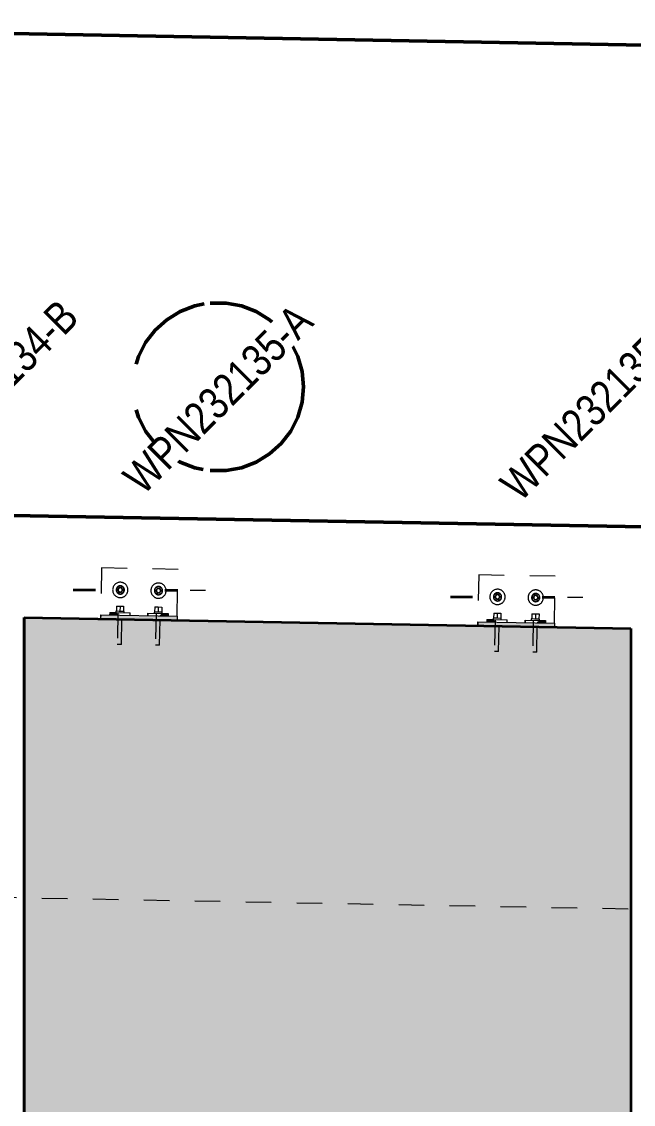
# Model space of a CAD drawing. Header units: metres. Extents: x 0 to 53, y 3 to 547.
# Drawn here: x 32.568 to 34.968, y 17.658 to 21.906 of the extents above; entities that cross this region are included whole.
import ezdxf

# ---------------------------------------------------------------- set-up
doc = ezdxf.new("R2010")
doc.units = ezdxf.units.M
doc.linetypes.add('JacobsDash', pattern=[0.0045, 0.003, -0.0015])
for name, color, linetype, lineweight in [('A-DETL', 7, 'Continuous', 13), ('A-GENM', 7, 'Continuous', 35), ('S-BEAM', 7, 'Continuous', 50), ('S-FNDN', 7, 'Continuous', 50), ('S-FNDN-HDLN', 7, 'JacobsDash', 18), ('S-FNDN-IDEN', 7, 'Continuous', 18), ('S-FSTN', 7, 'Continuous', 18)]:
    doc.layers.add(name, color=color, linetype=linetype, lineweight=lineweight)
doc.styles.add('Arial Narrow_2', font='ARIALN.TTF', dxfattribs={"height": 0.125})

# ---------------------------------------------------------------- blocks, each defined once
blk = doc.blocks.new('BR08_20_GEN_WPC_PrecastPanel_Wall__4point - BR08_20_GEN_WPC_PrecastPanel_Wall__4point-8403118-DRG-2873194 - ELEVATION - FASCIA PANEL AT ABUTMENT B AND B2')
at = {"layer": 'A-GENM', "true_color": 0xc0c0c0}
for points in [[(-1114.212, 14.7468), (-1111.8322, 14.7678), (-1111.8322, 19.5243), (-1114.212, 19.568), (-1114.212, 18.0757)], [(-1114.2121, 14.7468), (-1114.212, 14.7468), (-1114.2122, 18.0757)]]:
    blk.add_hatch(color=9, dxfattribs=at).paths.add_polyline_path(points)
at = {"layer": 'A-GENM'}
for p, q in [((-1114.2122, 19.568), (-1114.212, 19.568)), ((-1114.2122, 19.568), (-1114.2121, 14.7468)), ((-1114.212, 19.568), (-1111.8322, 19.5243)), ((-1114.212, 14.7468), (-1114.212, 19.568)), ((-1111.8322, 19.5243), (-1111.8322, 14.7678))]:
    blk.add_line(p, q, dxfattribs=at)
blk = doc.blocks.new('20_BR04_Wall_Panel_Bracket_Connection - 20_BR04_Wall_Panel_Bracket_Connection-V5-DRG-2873194 - ELEVATION - FASCIA PANEL AT ABUTMENT B AND B2')
at = {"layer": 'S-FSTN', "linetype": 'JacobsDash', "lineweight": 9, "true_color": 0xc0c0c0}
for points in [[(-1113.8405, 19.5771), (-1113.8461, 19.5817), (-1113.85, 19.5873), (-1113.8766, 19.5878), (-1113.8768, 19.5778), (-1113.8422, 19.5772)], [(-1113.6468, 19.5736), (-1113.6467, 19.5836), (-1113.6717, 19.584), (-1113.6734, 19.5825), (-1113.6835, 19.5743), (-1113.6506, 19.5737)], [(-1113.6121, 19.5569), (-1113.6118, 19.5729), (-1113.9118, 19.5785), (-1113.9121, 19.5625), (-1113.6506, 19.5577)]]:
    blk.add_hatch(color=9, dxfattribs=at).paths.add_polyline_path(points)
at = {"layer": 'S-FSTN', "linetype": 'JacobsDash', "lineweight": 9}
for p, q in [((-1113.9086, 19.7624), (-1113.912, 19.5785)), ((-1113.6086, 19.7569), (-1113.9086, 19.7624)), ((-1113.9086, 19.7624), (-1113.9086, 19.7624)), ((-1113.612, 19.5729), (-1113.6086, 19.7569)), ((-1113.8352, 19.6842), (-1113.8354, 19.6842)), ((-1113.8354, 19.6682), (-1113.8352, 19.6682)), ((-1113.8351, 19.7062), (-1113.8351, 19.7062)), ((-1113.6852, 19.6814), (-1113.6854, 19.6814)), ((-1113.6852, 19.7034), (-1113.6852, 19.7034)), ((-1113.8352, 19.6462), (-1113.8351, 19.6462)), ((-1113.6854, 19.6654), (-1113.6852, 19.6654)), ((-1113.6852, 19.6434), (-1113.6852, 19.6434)), ((-1113.8767, 19.5878), (-1113.8769, 19.5778)), ((-1113.8499, 19.5873), (-1113.7966, 19.5863)), ((-1113.7968, 19.5763), (-1113.7966, 19.5863)), ((-1113.7267, 19.5851), (-1113.7269, 19.5751)), ((-1113.7268, 19.5751), (-1113.7266, 19.5851)), ((-1113.7267, 19.5851), (-1113.7266, 19.5851)), ((-1113.7266, 19.5851), (-1113.6718, 19.584)), ((-1113.912, 19.5785), (-1113.9123, 19.5625)), ((-1113.912, 19.5785), (-1113.9118, 19.5784)), ((-1113.9118, 19.5785), (-1113.912, 19.5785))]:
    blk.add_line(p, q, dxfattribs=at)
at = {"layer": 'S-FSTN', "lineweight": 9}
for p, q in [((-1113.8766, 19.5878), (-1113.8768, 19.5778)), ((-1113.8766, 19.5878), (-1113.85, 19.5873)), ((-1113.6717, 19.584), (-1113.6467, 19.5836)), ((-1113.6467, 19.5836), (-1113.6468, 19.5736)), ((-1113.9121, 19.5625), (-1113.9118, 19.5785)), ((-1113.9118, 19.5785), (-1113.6118, 19.5729)), ((-1113.6118, 19.5729), (-1113.6121, 19.5569))]:
    blk.add_line(p, q, dxfattribs=at)
at = {"layer": 'S-FSTN', "linetype": 'JacobsDash', "lineweight": 9}
for centre, major_axis, start_param, end_param in [((-1113.8351, 19.6762), (0, 0.03), 6.26483, 9.406422), ((-1113.8351, 19.6762), (0, 0.009), 6.26483, 9.406422), ((-1113.8354, 19.6762), (0, 0.008), 0.235391, 2.872158), ((-1113.8352, 19.6762), (0, 0.008), 6.26483, 9.406422), ((-1113.8351, 19.6762), (0, 0.03), 3.123259, 6.264852), ((-1113.8351, 19.6762), (0, 0.009), 3.123267, 6.264859), ((-1113.8352, 19.6762), (0, 0.008), 3.123258, 6.26485), ((-1113.8354, 19.6762), (0, 0.008), 3.398988, 3.605266), ((-1113.8354, 19.6762), (0, 0.008), 5.78891, 5.991933), ((-1113.8354, 19.6762), (0, 0.008), 3.766517, 4.050754), ((-1113.8354, 19.6762), (0, 0.008), 4.336158, 4.52831), ((-1113.8354, 19.6762), (0, 0.008), 4.861394, 5.050272), ((-1113.6852, 19.6734), (0, 0.03), 6.264852, 9.406445), ((-1113.6852, 19.6734), (0, 0.009), 6.26483, 9.406422), ((-1113.6852, 19.6734), (0, 0.008), 6.26485, 9.406442), ((-1113.6854, 19.6734), (0, 0.008), 0.235391, 2.872158), ((-1113.6852, 19.6734), (0, 0.03), 3.12326, 6.264852), ((-1113.6852, 19.6734), (0, 0.008), 3.123258, 6.264851), ((-1113.6852, 19.6734), (0, 0.009), 3.123267, 6.26486), ((-1113.6854, 19.6734), (0, 0.008), 3.398988, 3.605266), ((-1113.6854, 19.6734), (0, 0.008), 5.78891, 5.991933), ((-1113.6854, 19.6734), (0, 0.008), 5.341785, 5.617078), ((-1113.6854, 19.6734), (0, 0.008), 4.056372, 4.284498), ((-1113.6854, 19.6734), (0, 0.008), 4.604651, 4.783416)]:
    blk.add_ellipse(centre, major_axis=major_axis, ratio=0.999999, start_param=start_param, end_param=end_param, dxfattribs=at)
blk = doc.blocks.new('20_BR04_Wall_Panel_Bracket_Connection - 20_BR04_Wall_Panel_Bracket_Connection-V6-DRG-2873194 - ELEVATION - FASCIA PANEL AT ABUTMENT B AND B2')
at = {"layer": 'S-FSTN', "linetype": 'JacobsDash', "lineweight": 9, "true_color": 0xc0c0c0}
for points in [[(-1112.1321, 19.5298), (-1112.1318, 19.5458), (-1112.4318, 19.5513), (-1112.4321, 19.5353), (-1112.1654, 19.5304)], [(-1112.3605, 19.55), (-1112.3661, 19.5546), (-1112.3704, 19.5602), (-1112.3966, 19.5606), (-1112.3968, 19.5506)], [(-1112.1669, 19.5464), (-1112.1667, 19.5564), (-1112.1917, 19.5569), (-1112.1934, 19.5554), (-1112.2035, 19.5471), (-1112.1916, 19.5469)]]:
    blk.add_hatch(color=9, dxfattribs=at).paths.add_polyline_path(points)
at = {"layer": 'S-FSTN', "linetype": 'JacobsDash', "lineweight": 9}
for p, q in [((-1112.4286, 19.7353), (-1112.432, 19.5513)), ((-1112.1287, 19.7297), (-1112.4286, 19.7353)), ((-1112.4286, 19.7353), (-1112.4286, 19.7353)), ((-1112.132, 19.5458), (-1112.1287, 19.7297)), ((-1112.3552, 19.679), (-1112.3552, 19.679)), ((-1112.2052, 19.6763), (-1112.2052, 19.6763)), ((-1112.3552, 19.657), (-1112.3554, 19.657)), ((-1112.3554, 19.641), (-1112.3552, 19.641)), ((-1112.2052, 19.6543), (-1112.2054, 19.6543)), ((-1112.2054, 19.6383), (-1112.2052, 19.6383)), ((-1112.3552, 19.619), (-1112.3552, 19.619)), ((-1112.2052, 19.6163), (-1112.2052, 19.6163)), ((-1112.432, 19.5513), (-1112.4323, 19.5353)), ((-1112.432, 19.5513), (-1112.4318, 19.5513)), ((-1112.4318, 19.5513), (-1112.432, 19.5513)), ((-1112.3967, 19.5606), (-1112.3969, 19.5506)), ((-1112.37, 19.5601), (-1112.3167, 19.5592)), ((-1112.3168, 19.5492), (-1112.3167, 19.5592)), ((-1112.2469, 19.5479), (-1112.2467, 19.5579)), ((-1112.2468, 19.5579), (-1112.2469, 19.5479)), ((-1112.2468, 19.5579), (-1112.2467, 19.5579)), ((-1112.2467, 19.5579), (-1112.1918, 19.5569))]:
    blk.add_line(p, q, dxfattribs=at)
at = {"layer": 'S-FSTN', "lineweight": 9}
for p, q in [((-1112.4321, 19.5353), (-1112.4318, 19.5513)), ((-1112.4318, 19.5513), (-1112.1318, 19.5458)), ((-1112.3966, 19.5606), (-1112.3968, 19.5506)), ((-1112.3966, 19.5606), (-1112.37, 19.5601)), ((-1112.1917, 19.5569), (-1112.1667, 19.5564)), ((-1112.1667, 19.5564), (-1112.1669, 19.5464)), ((-1112.1318, 19.5458), (-1112.1321, 19.5298))]:
    blk.add_line(p, q, dxfattribs=at)
at = {"layer": 'S-FSTN', "linetype": 'JacobsDash', "lineweight": 9}
for centre, major_axis, start_param, end_param in [((-1112.3552, 19.649), (0, 0.03), 6.26483, 9.406422), ((-1112.3552, 19.649), (0, 0.03), 3.123259, 6.264852), ((-1112.2052, 19.6463), (0, 0.03), 6.264852, 9.406445), ((-1112.2052, 19.6463), (0, 0.03), 3.123259, 6.264852), ((-1112.3552, 19.649), (0, 0.009), 6.264859, 9.406452), ((-1112.3554, 19.649), (0, 0.008), 0.235391, 2.872158), ((-1112.3552, 19.649), (0, 0.008), 6.264851, 9.406443), ((-1112.3552, 19.649), (0, 0.008), 3.123258, 6.26485), ((-1112.3552, 19.649), (0, 0.009), 3.123237, 6.26483), ((-1112.3554, 19.649), (0, 0.008), 3.398988, 3.605266), ((-1112.3554, 19.649), (0, 0.008), 5.78891, 5.991933), ((-1112.3554, 19.649), (0, 0.008), 3.766517, 4.050754), ((-1112.3554, 19.649), (0, 0.008), 4.336158, 4.52831), ((-1112.3554, 19.649), (0, 0.008), 4.861394, 5.050272), ((-1112.2052, 19.6463), (0, 0.009), 6.26483, 9.406422), ((-1112.2054, 19.6463), (0, 0.008), 0.235391, 2.872158), ((-1112.2052, 19.6463), (0, 0.008), 6.26483, 9.406422), ((-1112.2052, 19.6463), (0, 0.009), 3.123267, 6.264859), ((-1112.2052, 19.6463), (0, 0.008), 3.123237, 6.26483), ((-1112.2054, 19.6463), (0, 0.008), 3.398988, 3.605266), ((-1112.2054, 19.6463), (0, 0.008), 5.78891, 5.991933), ((-1112.2054, 19.6463), (0, 0.008), 5.341785, 5.617078), ((-1112.2054, 19.6463), (0, 0.008), 4.056372, 4.284498), ((-1112.2054, 19.6463), (0, 0.008), 4.604651, 4.783416)]:
    blk.add_ellipse(centre, major_axis=major_axis, ratio=0.999999, start_param=start_param, end_param=end_param, dxfattribs=at)
blk = doc.blocks.new('Anchor Bolt -HAB - HAB H16 x 165-V34-DRG-2873194 - ELEVATION - FASCIA PANEL AT ABUTMENT B AND B2')
at = {"layer": 'S-FSTN', "linetype": 'JacobsDash', "lineweight": 9}
for p, q in [((-1113.7028, 19.5896), (-1113.7028, 19.5846)), ((-1113.7002, 19.6096), (-1113.7006, 19.5896)), ((-1113.6866, 19.5893), (-1113.7006, 19.5896)), ((-1113.7002, 19.6096), (-1113.6862, 19.6093)), ((-1113.6947, 19.5845), (-1113.697, 19.4594)), ((-1113.6862, 19.6093), (-1113.6866, 19.5893)), ((-1113.6726, 19.5891), (-1113.6866, 19.5893)), ((-1113.6862, 19.6093), (-1113.6722, 19.6091)), ((-1113.681, 19.4591), (-1113.6787, 19.5842)), ((-1113.6722, 19.6091), (-1113.6726, 19.5891)), ((-1113.6705, 19.584), (-1113.6705, 19.589))]:
    blk.add_line(p, q, dxfattribs=at)
for centre, major_axis, start_param, end_param in [((-1113.6866, 19.5893), (-0.0162, 0.0003), 5.758566, 6.282165), ((-1113.6866, 19.5893), (-0.0162, 0.0003), 4.711368, 4.920808), ((-1113.6866, 19.5893), (-0.0162, 0.0003), 4.501929, 4.711368), ((-1113.6866, 19.5893), (-0.0162, 0.0003), 3.141593, 3.664171), ((-1113.689, 19.4592), (-0.008, 0.00015), 3.141593, 6.282165)]:
    blk.add_ellipse(centre, major_axis=major_axis, ratio=0.000019, start_param=start_param, end_param=end_param, dxfattribs=at)
blk = doc.blocks.new('Anchor Bolt -HAB - HAB H16 x 85-V35-DRG-2873194 - ELEVATION - FASCIA PANEL AT ABUTMENT B AND B2')
at = {"layer": 'S-FSTN', "linetype": 'JacobsDash', "lineweight": 9}
for p, q in [((-1113.699, 19.6818), (-1113.6993, 19.6656)), ((-1113.6848, 19.6896), (-1113.699, 19.6818)), ((-1113.6852, 19.6896), (-1113.6852, 19.6896)), ((-1113.671, 19.6813), (-1113.6848, 19.6896)), ((-1113.6713, 19.6651), (-1113.671, 19.6813)), ((-1113.6993, 19.6656), (-1113.6854, 19.6573)), ((-1113.6854, 19.6573), (-1113.6713, 19.6651)), ((-1113.6852, 19.6573), (-1113.6852, 19.6573))]:
    blk.add_line(p, q, dxfattribs=at)
for start_param, end_param in [(1.552441, 2.07604), (1.028842, 1.552441), (6.269797, 7.312044), (0.75122, 0.767043), (0.485588, 0.505243), (0.243444, 0.257808), (5.226795, 6.255652), (5.990995, 6.00303), (5.741231, 5.758514), (5.479432, 5.489832), (4.181794, 4.694034), (4.694034, 5.206273), (2.07604, 3.117279), (2.337839, 2.353757), (2.599638, 2.619377), (2.846893, 2.861438), (3.130681, 4.161394), (3.385037, 3.397142), (3.629497, 3.646836), (3.898144, 3.908635)]:
    blk.add_ellipse((-1113.6852, 19.6734), major_axis=(0, 0.0162), ratio=0.999999, start_param=start_param, end_param=end_param, dxfattribs=at)
blk = doc.blocks.new('Anchor Bolt -HAB - HAB H16 x 85-V36-DRG-2873194 - ELEVATION - FASCIA PANEL AT ABUTMENT B AND B2')
at = {"layer": 'S-FSTN', "linetype": 'JacobsDash', "lineweight": 9}
for p, q in [((-1113.849, 19.6845), (-1113.8492, 19.6684)), ((-1113.8492, 19.6684), (-1113.8354, 19.66)), ((-1113.8348, 19.6923), (-1113.849, 19.6845)), ((-1113.8354, 19.66), (-1113.8213, 19.6679)), ((-1113.8351, 19.6924), (-1113.8351, 19.6924)), ((-1113.821, 19.684), (-1113.8348, 19.6923)), ((-1113.8213, 19.6679), (-1113.821, 19.684)), ((-1113.8351, 19.66), (-1113.8351, 19.66))]:
    blk.add_line(p, q, dxfattribs=at)
for start_param, end_param in [(1.033578, 1.552441), (1.552441, 2.071304), (2.07604, 3.117276), (6.269805, 7.312045), (0.751223, 0.767043), (0.485529, 0.505243), (0.243444, 0.257965), (3.130653, 4.161369), (5.226798, 6.255662), (5.991163, 6.00303), (5.741231, 5.758458), (5.479432, 5.489844), (4.180716, 4.694034), (4.694056, 5.207379), (2.337839, 2.353749), (2.599638, 2.619408), (2.846844, 2.861438), (3.385037, 3.397087), (3.629526, 3.646836), (3.898129, 3.908635)]:
    blk.add_ellipse((-1113.8351, 19.6762), major_axis=(0, 0.0162), ratio=0.999999, start_param=start_param, end_param=end_param, dxfattribs=at)
blk = doc.blocks.new('Anchor Bolt -HAB - HAB H16 x 165-V37-DRG-2873194 - ELEVATION - FASCIA PANEL AT ABUTMENT B AND B2')
at = {"layer": 'S-FSTN', "linetype": 'JacobsDash', "lineweight": 9}
for p, q in [((-1112.3702, 19.5852), (-1112.3706, 19.5652)), ((-1112.3702, 19.5852), (-1112.3562, 19.5849)), ((-1112.3562, 19.5849), (-1112.3566, 19.5649)), ((-1112.3562, 19.5849), (-1112.3422, 19.5846)), ((-1112.3422, 19.5846), (-1112.3426, 19.5646)), ((-1112.3728, 19.5652), (-1112.3728, 19.5602)), ((-1112.36, 19.565), (-1112.3706, 19.5652)), ((-1112.3647, 19.5601), (-1112.367, 19.435)), ((-1112.3426, 19.5646), (-1112.3566, 19.5649)), ((-1112.351, 19.4347), (-1112.3487, 19.5598)), ((-1112.3405, 19.5596), (-1112.3405, 19.5646))]:
    blk.add_line(p, q, dxfattribs=at)
for centre, major_axis, start_param, end_param in [((-1112.3566, 19.5649), (-0.0162, 0.0003), 5.758566, 6.282165), ((-1112.3566, 19.5649), (-0.0162, 0.0003), 4.711368, 4.920808), ((-1112.3566, 19.5649), (-0.0162, 0.0003), 4.501929, 4.711368), ((-1112.3566, 19.5649), (-0.0162, 0.0003), 3.141593, 3.664171), ((-1112.359, 19.4348), (-0.008, 0.00015), 3.141593, 6.282165)]:
    blk.add_ellipse(centre, major_axis=major_axis, ratio=0.000019, start_param=start_param, end_param=end_param, dxfattribs=at)
blk = doc.blocks.new('Anchor Bolt -HAB - HAB H16 x 85-V38-DRG-2873194 - ELEVATION - FASCIA PANEL AT ABUTMENT B AND B2')
at = {"layer": 'S-FSTN', "linetype": 'JacobsDash', "lineweight": 9}
for p, q in [((-1112.219, 19.6546), (-1112.2193, 19.6385)), ((-1112.2193, 19.6385), (-1112.2055, 19.6301)), ((-1112.2049, 19.6624), (-1112.219, 19.6546)), ((-1112.2055, 19.6301), (-1112.1913, 19.6379)), ((-1112.2052, 19.6624), (-1112.2052, 19.6624)), ((-1112.2052, 19.6301), (-1112.2052, 19.6301)), ((-1112.191, 19.6541), (-1112.2049, 19.6624)), ((-1112.1913, 19.6379), (-1112.191, 19.6541))]:
    blk.add_line(p, q, dxfattribs=at)
for start_param, end_param in [(1.552441, 2.07604), (1.028842, 1.552441), (2.07604, 3.117279), (6.26981, 7.312058), (2.337839, 2.353757), (0.75122, 0.767043), (0.485588, 0.505243), (2.846893, 2.861438), (0.243444, 0.257808), (3.130658, 4.161371), (5.226795, 6.255652), (3.385037, 3.397142), (5.990995, 6.00303), (3.629497, 3.646836), (5.741231, 5.758514), (3.898144, 3.908635), (5.479432, 5.489832), (4.181794, 4.694034), (4.694056, 5.206296)]:
    blk.add_ellipse((-1112.2052, 19.6463), major_axis=(0, 0.0162), ratio=0.999999, start_param=start_param, end_param=end_param, dxfattribs=at)
blk = doc.blocks.new('30_SFD_XSO_GeometryDataPoint_xyz_CS - 30_SFD_XSO_GeometryDataPoint_xyz_CS-V58-DRG-2873194 - ELEVATION - FASCIA PANEL AT ABUTMENT B AND B2')
at = {"layer": 'S-FNDN', "lineweight": 35}
for p, q in [((-1114.8529, 19.6913), (-1114.9398, 19.6913)), ((-1114.5799, 19.6913), (-1114.5297, 19.6913))]:
    blk.add_line(p, q, dxfattribs=at)
at = {"layer": 'S-FNDN-HDLN'}
blk.add_line((-1114.481, 19.6913), (-1114.4208, 19.6913), dxfattribs=at)
blk = doc.blocks.new('30_SFD_XSO_GeometryDataPoint_xyz_CS - 30_SFD_XSO_GeometryDataPoint_xyz_CS-V59-DRG-2873194 - ELEVATION - FASCIA PANEL AT ABUTMENT B AND B2')
at = {"layer": 'S-FNDN', "lineweight": 35}
for p, q in [((-1112.4529, 19.6475), (-1112.5398, 19.6475)), ((-1112.1799, 19.6475), (-1112.1297, 19.6475))]:
    blk.add_line(p, q, dxfattribs=at)
at = {"layer": 'S-FNDN-HDLN'}
blk.add_line((-1112.081, 19.6475), (-1112.0208, 19.6475), dxfattribs=at)

msp = doc.modelspace()

# ---------------------------------------------------------------- linework, layer by layer
at = {"layer": 'A-DETL', "color": 8, "linetype": 'JacobsDash', "lineweight": 18, "true_color": 0x808080}
msp.add_line((41.7462, 18.3), (29.97, 18.5151), dxfattribs=at)
at = {"layer": 'S-BEAM', "color": 252, "true_color": 0x888888}
for p, q in [((41.7467, 21.6906), (29.97, 21.9057)), ((29.97, 20.0154), (41.7462, 19.8003))]:
    msp.add_line(p, q, dxfattribs=at)
at = {"layer": 'S-BEAM', "color": 252, "true_color": 0x888888, "flags": 128}
for points in [[(33.0169, 20.5624), (33.0269, 20.5922), (33.0545, 20.6467), (33.0917, 20.6953), (33.1374, 20.7363), (33.19, 20.7684), (33.2476, 20.7904), (33.2841, 20.7985)], [(33.3084, 20.8016), (33.3702, 20.8016), (33.431, 20.7904), (33.4886, 20.7684), (33.5411, 20.7363), (33.5868, 20.6953), (33.6241, 20.6467), (33.6516, 20.5922), (33.6685, 20.5336), (33.6743, 20.473)], [(33.6743, 20.473), (33.6685, 20.4124), (33.6516, 20.3538), (33.6241, 20.2993), (33.5868, 20.2507), (33.5411, 20.2097), (33.4886, 20.1776), (33.431, 20.1556), (33.3702, 20.1444), (33.3084, 20.1444)], [(33.2803, 20.1482), (33.2476, 20.1556), (33.19, 20.1776), (33.1374, 20.2097), (33.0917, 20.2507), (33.0545, 20.2993), (33.0269, 20.3538), (33.0169, 20.3833)]]:
    msp.add_lwpolyline(points, dxfattribs=at)

# ---------------------------------------------------------------- block references
at = {"layer": 'A-GENM'}
msp.add_blockref('BR08_20_GEN_WPC_PrecastPanel_Wall__4point - BR08_20_GEN_WPC_PrecastPanel_Wall__4point-8403118-DRG-2873194 - ELEVATION - FASCIA PANEL AT ABUTMENT B AND B2', (1146.7903, 0), dxfattribs=at)
at = {"layer": 'S-FNDN-HDLN'}
for name, p in [('30_SFD_XSO_GeometryDataPoint_xyz_CS - 30_SFD_XSO_GeometryDataPoint_xyz_CS-V58-DRG-2873194 - ELEVATION - FASCIA PANEL AT ABUTMENT B AND B2', (1147.7103, -0.0166)), ('30_SFD_XSO_GeometryDataPoint_xyz_CS - 30_SFD_XSO_GeometryDataPoint_xyz_CS-V59-DRG-2873194 - ELEVATION - FASCIA PANEL AT ABUTMENT B AND B2', (1146.7903, 0))]:
    msp.add_blockref(name, p, dxfattribs=at)
at = {"layer": 'S-FSTN', "linetype": 'JacobsDash', "lineweight": 9}
for name, p in [('20_BR04_Wall_Panel_Bracket_Connection - 20_BR04_Wall_Panel_Bracket_Connection-V5-DRG-2873194 - ELEVATION - FASCIA PANEL AT ABUTMENT B AND B2', (1146.7903, 0)), ('20_BR04_Wall_Panel_Bracket_Connection - 20_BR04_Wall_Panel_Bracket_Connection-V6-DRG-2873194 - ELEVATION - FASCIA PANEL AT ABUTMENT B AND B2', (1146.7903, 0)), ('Anchor Bolt -HAB - HAB H16 x 85-V36-DRG-2873194 - ELEVATION - FASCIA PANEL AT ABUTMENT B AND B2', (1146.7903, 0)), ('Anchor Bolt -HAB - HAB H16 x 85-V35-DRG-2873194 - ELEVATION - FASCIA PANEL AT ABUTMENT B AND B2', (1146.7903, 0)), ('Anchor Bolt -HAB - HAB H16 x 85-V36-DRG-2873194 - ELEVATION - FASCIA PANEL AT ABUTMENT B AND B2', (1148.2703, -0.0272)), ('Anchor Bolt -HAB - HAB H16 x 85-V38-DRG-2873194 - ELEVATION - FASCIA PANEL AT ABUTMENT B AND B2', (1146.7903, 0)), ('Anchor Bolt -HAB - HAB H16 x 165-V34-DRG-2873194 - ELEVATION - FASCIA PANEL AT ABUTMENT B AND B2', (1146.6403, 0.0028)), ('Anchor Bolt -HAB - HAB H16 x 165-V34-DRG-2873194 - ELEVATION - FASCIA PANEL AT ABUTMENT B AND B2', (1146.7903, 0)), ('Anchor Bolt -HAB - HAB H16 x 165-V37-DRG-2873194 - ELEVATION - FASCIA PANEL AT ABUTMENT B AND B2', (1146.7903, 0)), ('Anchor Bolt -HAB - HAB H16 x 165-V34-DRG-2873194 - ELEVATION - FASCIA PANEL AT ABUTMENT B AND B2', (1148.2703, -0.0272))]:
    msp.add_blockref(name, p, dxfattribs=at)

# ---------------------------------------------------------------- texts
at = {"layer": 'S-FNDN-IDEN', "lineweight": 9, "insert": (32.0361, 20.1493), "char_height": 0.125, "attachment_point": 1, "rotation": 45, "style": 'Arial Narrow_2', "bg_fill": 3, "box_fill_scale": 1, "bg_fill_color": 256, "bg_fill_true_color": 13158600, "bg_fill_transparency": 0}
msp.add_mtext('WPN232134-B', dxfattribs=at)

# ---------------------------------------------------------------- next in the draw order: texts
at = {"layer": 'S-FNDN-IDEN', "lineweight": 9, "char_height": 0.125, "attachment_point": 1, "rotation": 45, "style": 'Arial Narrow_2', "bg_fill": 3, "box_fill_scale": 1, "bg_fill_color": 256, "bg_fill_true_color": 13158600, "bg_fill_transparency": 0}
for s, insert in [('WPN232135-A', (32.9561, 20.1327)), ('WPN232135-B', (34.4361, 20.1055))]:
    msp.add_mtext(s, dxfattribs=dict(at, insert=insert))

doc.saveas('drawing.dxf')
